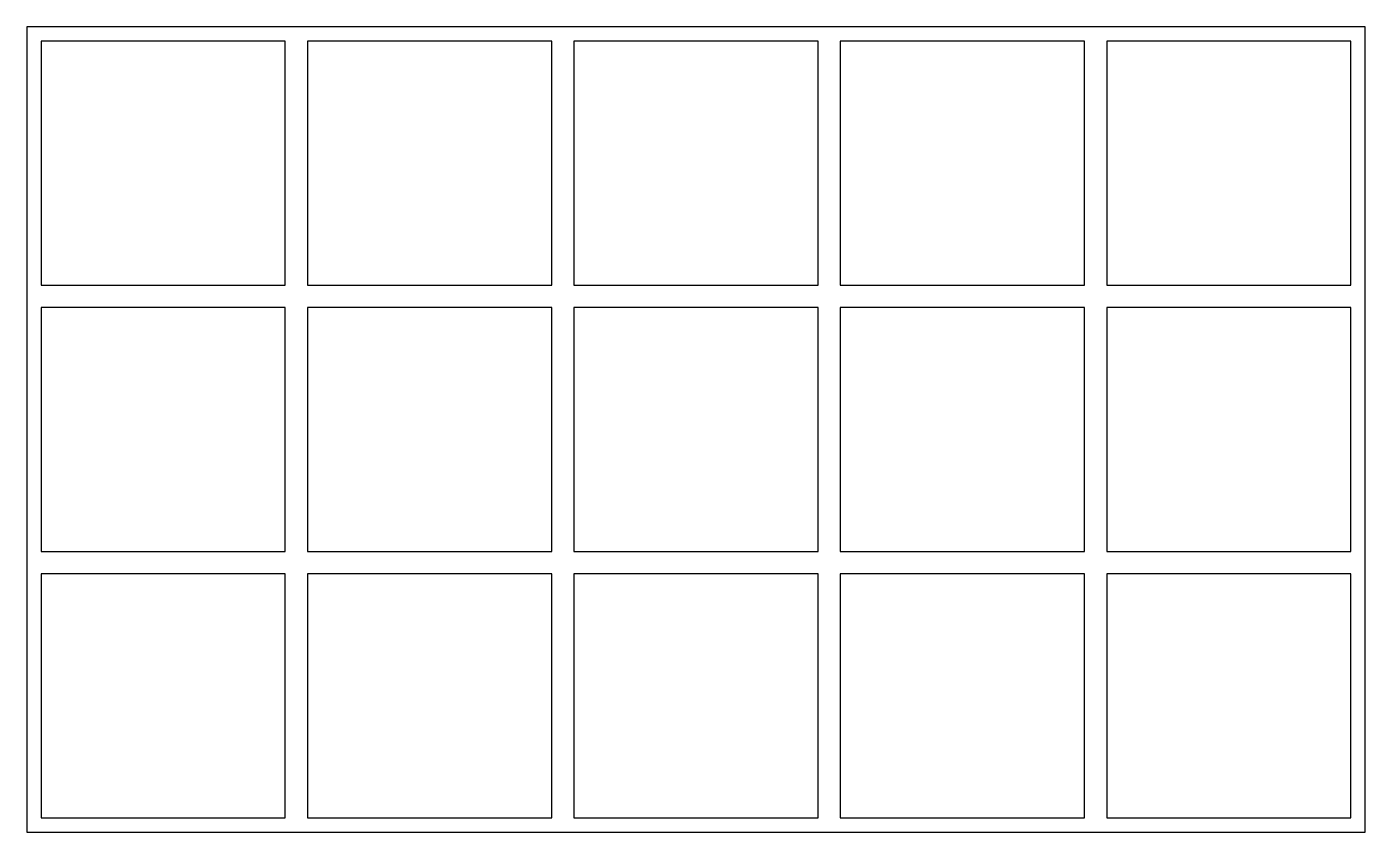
# Model space of a CAD drawing. Header units: millimetres. Extents: x -106 to 106, y -64 to 64.
import ezdxf

# ---------------------------------------------------------------- set-up
doc = ezdxf.new("R2010")
doc.units = ezdxf.units.MM
doc.layers.add('Shape2DView005', color=7, linetype='CONTINUOUS')

msp = doc.modelspace()

# ---------------------------------------------------------------- linework, layer by layer
at = {"layer": 'Shape2DView005'}
for p, q in [((-105.5, 63.5), (-105.5, -63.5)), ((105.5, 63.5), (-105.5, 63.5)), ((105.5, -63.5), (105.5, 63.5)), ((-103.25, 61.25), (-103.25, 22.75)), ((-64.75, 61.25), (-103.25, 61.25)), ((-64.75, 22.75), (-64.75, 61.25)), ((-22.75, 61.25), (-61.25, 61.25)), ((-61.25, 61.25), (-61.25, 22.75)), ((-22.75, 22.75), (-22.75, 61.25)), ((19.25, 61.25), (-19.25, 61.25)), ((-19.25, 61.25), (-19.25, 22.75)), ((19.25, 22.75), (19.25, 61.25)), ((61.25, 61.25), (22.75, 61.25)), ((22.75, 61.25), (22.75, 22.75)), ((61.25, 22.75), (61.25, 61.25)), ((103.25, 61.25), (64.75, 61.25)), ((64.75, 61.25), (64.75, 22.75)), ((103.25, 22.75), (103.25, 61.25)), ((-103.25, 22.75), (-64.75, 22.75)), ((-61.25, 22.75), (-22.75, 22.75)), ((-19.25, 22.75), (19.25, 22.75)), ((22.75, 22.75), (61.25, 22.75)), ((64.75, 22.75), (103.25, 22.75)), ((-64.75, 19.25), (-103.25, 19.25)), ((-103.25, 19.25), (-103.25, -19.25)), ((-64.75, -19.25), (-64.75, 19.25)), ((-22.75, 19.25), (-61.25, 19.25)), ((-61.25, 19.25), (-61.25, -19.25)), ((-22.75, -19.25), (-22.75, 19.25)), ((19.25, 19.25), (-19.25, 19.25)), ((-19.25, 19.25), (-19.25, -19.25)), ((19.25, -19.25), (19.25, 19.25)), ((61.25, 19.25), (22.75, 19.25)), ((22.75, 19.25), (22.75, -19.25)), ((61.25, -19.25), (61.25, 19.25)), ((103.25, 19.25), (64.75, 19.25)), ((64.75, 19.25), (64.75, -19.25)), ((103.25, -19.25), (103.25, 19.25)), ((-103.25, -19.25), (-64.75, -19.25)), ((-61.25, -19.25), (-22.75, -19.25)), ((-19.25, -19.25), (19.25, -19.25)), ((22.75, -19.25), (61.25, -19.25)), ((64.75, -19.25), (103.25, -19.25)), ((-64.75, -22.75), (-103.25, -22.75)), ((-103.25, -22.75), (-103.25, -61.25)), ((-64.75, -61.25), (-64.75, -22.75)), ((-22.75, -22.75), (-61.25, -22.75)), ((-61.25, -22.75), (-61.25, -61.25)), ((-22.75, -61.25), (-22.75, -22.75)), ((19.25, -22.75), (-19.25, -22.75)), ((-19.25, -22.75), (-19.25, -61.25)), ((19.25, -61.25), (19.25, -22.75)), ((61.25, -22.75), (22.75, -22.75)), ((22.75, -22.75), (22.75, -61.25)), ((61.25, -61.25), (61.25, -22.75)), ((103.25, -22.75), (64.75, -22.75)), ((64.75, -22.75), (64.75, -61.25)), ((103.25, -61.25), (103.25, -22.75)), ((-103.25, -61.25), (-64.75, -61.25)), ((-61.25, -61.25), (-22.75, -61.25)), ((-19.25, -61.25), (19.25, -61.25)), ((22.75, -61.25), (61.25, -61.25)), ((64.75, -61.25), (103.25, -61.25)), ((-105.5, -63.5), (105.5, -63.5))]:
    msp.add_line(p, q, dxfattribs=at)

doc.saveas('drawing.dxf')
